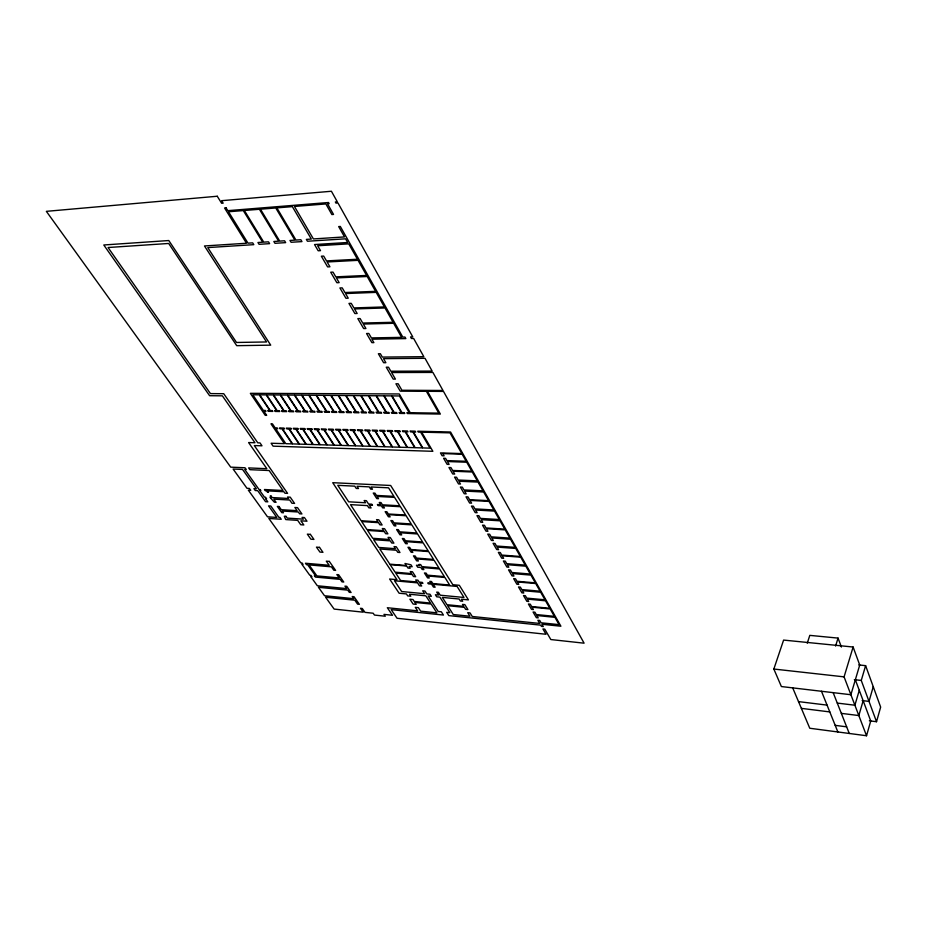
<?xml version="1.0" encoding="UTF-8"?>
<svg xmlns="http://www.w3.org/2000/svg" width="927" height="927" viewBox="0 0 927 927"><rect width="100%" height="100%" fill="white"/><g stroke="black" fill="none" stroke-linecap="round" stroke-linejoin="round"><path stroke-width="1.39" d="M869.352 720.8L876.525 721.716L880.65 707.104L865.621 665.656L858.726 664.926M792.712 687.88L809.769 728.251L866.536 735.748L870.743 720.986L855.343 679.781M873.246 686.698L869.016 701.391L862.168 700.58M863.164 700.696L858.831 715.551L841.334 713.373M859.283 690.314L854.891 705.227L837.29 703.083M876.525 721.716L861.264 680.441L865.621 665.656M866.536 735.748L844.08 676.861L853.118 647.023L783.605 640.082L773.848 669.039L781.38 686.548L850.893 694.729L859.723 665.03L853.118 647.023M835.575 646.049L838.054 638.1L809.804 635.366L807.255 643.211M773.848 669.039L844.08 676.861M854.335 679.665L861.264 680.441M798.518 701.612L827.058 705.111M801.368 708.367L829.792 711.924M835.192 725.354L846.641 726.838M821.484 691.264L837.857 731.959M833.164 692.643L849.259 733.466M838.054 638.1L841.403 647.034M217.254 196.246L46.35 211.344L230.707 467.15L244.995 467.764L246.246 469.514L244.74 469.456L259.05 489.526L260.197 489.583L260.858 490.522L259.711 490.464L264.462 497.115L265.481 497.173L266.582 498.714L265.551 498.645L267.822 501.831L265.574 501.704L257.683 490.661L255.261 490.534L253.928 488.656L256.35 488.784L242.538 469.444L233.106 469.039L246.976 488.297L249.386 488.425L250.73 490.29L248.32 490.151L267.509 516.814L276.802 517.428L268.552 505.875L270.8 506.015L278.853 517.301L279.873 517.37L281.217 519.271L268.83 518.448L300.788 562.84L302.005 562.944L303.025 564.369L301.866 564.265L309.769 575.238L310.916 575.343L311.935 576.756L310.777 576.652L317.347 585.771L346.675 588.599L344.948 586.131L346.733 586.293L351.078 592.492L349.282 592.318L347.764 590.14L318.448 587.301L324.52 595.737L353.743 598.68L352.237 596.524L354.021 596.698L359.363 604.323L357.579 604.149L354.821 600.209L325.609 597.255L334.137 609.085L363.21 612.179L360.476 608.286L362.26 608.471L364.983 612.365L373.187 613.234L374.462 615.064L385.261 616.223L383.998 614.381L392.492 615.285L387.335 607.73L417.613 610.847L415.296 607.347L418.355 607.66L420.673 611.171L436.884 612.84L431.171 604.056L414.902 602.434L416.177 604.369L413.118 604.056L409.908 599.224L412.978 599.526L414.265 601.461L430.534 603.071L425.817 595.818L409.491 594.242L410.777 596.2L407.706 595.899L406.408 593.929L399.108 593.222L389.63 579.016L396.965 579.676L332.723 482.689L390.673 485.481L452.816 584.705L459.34 585.296L468.413 599.885L461.449 599.213L462.712 601.229L460.383 600.997L459.132 599.016L442.33 597.405L446.999 604.705L463.743 606.362L462.503 604.392L464.833 604.624L467.926 609.56L465.609 609.329L464.369 607.359L447.625 605.69L453.268 614.531L469.954 616.246L467.706 612.677L470.035 612.909L472.272 616.49L539.711 623.442L537.869 620.267L539.734 620.453L541.078 622.782L559.085 624.636L554.937 617.336L536.872 615.528L538.228 617.869L536.362 617.683L533.06 612.005L534.925 612.191L536.293 614.543L554.369 616.339L550.163 608.958L532.028 607.197L533.407 609.572L531.53 609.387L528.39 603.987L530.267 604.161L531.646 606.536L549.792 608.286L545.539 600.812L527.336 599.12L528.726 601.507L526.849 601.333L523.465 595.528L525.354 595.702L526.756 598.112L544.96 599.804L540.661 592.249L522.388 590.603L523.801 593.025L521.913 592.851L518.483 586.953L520.371 587.115L521.785 589.56L540.059 591.194L535.713 583.547L517.37 581.959L518.796 584.404L516.895 584.242L513.639 578.645L515.539 578.807L516.976 581.264L535.319 582.851L530.916 575.111L512.504 573.581L513.952 576.061L512.052 575.899L508.517 569.85L510.429 570.001L511.878 572.492L530.29 574.022L525.841 566.188L507.359 564.717L508.819 567.22L506.907 567.069L503.361 560.986L505.285 561.136L506.745 563.662L525.238 565.122L520.731 557.197L502.167 555.783L503.651 558.321L501.727 558.181L498.355 552.376L500.279 552.527L501.762 555.076L520.314 556.478L515.76 548.448L497.127 547.104L498.622 549.676L496.698 549.537L493.071 543.303L495.006 543.442L496.501 546.026L515.134 547.359L510.51 539.247L491.82 537.961L493.326 540.557L491.403 540.429L487.718 534.091L489.653 534.219L491.171 536.837L509.873 538.112L505.192 529.885L486.432 528.68L487.961 531.31L486.015 531.183L482.515 525.169L484.462 525.296L486.003 527.938L504.775 529.143L500.035 520.823L481.206 519.676L482.747 522.341L480.8 522.225L476.953 515.597L478.9 515.713L480.453 518.39L499.305 519.537L494.508 511.101L475.597 510.024L477.162 512.724L475.215 512.619L471.403 506.072L473.361 506.177L474.937 508.888L493.859 509.966L489.004 501.426L470.024 500.418L471.611 503.152L469.641 503.048L466.014 496.814L467.984 496.907L469.572 499.653L488.564 500.661L483.651 492.017L464.589 491.078L466.2 493.848L464.23 493.743L460.337 487.046L462.306 487.138L463.917 489.919L482.99 490.846L478.008 482.098L458.877 481.229L460.499 484.033L458.529 483.94L454.554 477.127L456.536 477.208L458.17 480.024L477.312 480.87L472.272 472.005L453.071 471.229L454.717 474.068L452.735 473.987L448.958 467.509L450.951 467.579L452.608 470.441L471.82 471.206L466.71 462.237L447.428 461.53L449.097 464.404L447.115 464.334L443.593 458.274L445.586 458.344L446.884 460.592L466.177 461.287L462.156 454.23L442.816 453.581L444.126 455.841L442.133 455.771L440.452 452.897L461.797 453.593L450.001 432.851L421.658 432.167L432.874 451.31L273.094 446.165L271.101 443.245L284.392 443.651L270.962 423.813L272.434 423.836L275.145 427.857L277.185 427.903L277.741 428.726L275.701 428.68L285.84 443.697L292.19 443.894L282.063 428.83L280.012 428.784L279.467 427.961L284.033 428.065L284.577 428.888L282.526 428.842L292.642 443.906L299.027 444.103L288.934 428.992L286.872 428.946L286.316 428.123L290.916 428.228L291.46 429.05L289.398 429.004L299.479 444.126L305.898 444.323L295.852 429.155L293.766 429.108L293.222 428.286L297.845 428.39L298.39 429.224L296.304 429.166L306.362 444.334L312.828 444.531L302.805 429.328L300.707 429.271L300.163 428.448L304.821 428.552L305.365 429.386L303.268 429.34L313.291 444.543L319.792 444.751L309.803 429.491L307.706 429.444L307.15 428.61L311.843 428.726L312.387 429.56L310.278 429.502L320.255 444.763L326.814 444.96L316.86 429.664L314.74 429.607L314.195 428.772L318.911 428.888L319.456 429.722L317.324 429.676L327.277 444.983L333.871 445.18L323.952 429.827L321.82 429.78L321.275 428.946L326.026 429.05L326.559 429.896L324.427 429.838L334.346 445.203L340.974 445.4L331.09 430.001L328.946 429.954L328.401 429.108L333.187 429.224L333.72 430.07L331.565 430.012L341.449 445.423L348.123 445.62L338.285 430.174L336.119 430.128L335.586 429.282L340.394 429.398L340.927 430.244L338.761 430.186L348.61 445.644L355.331 445.852L345.516 430.348L343.338 430.29L342.805 429.456L347.648 429.56L348.181 430.406L346.003 430.36L355.806 445.864L362.573 446.072L352.805 430.522L350.615 430.476L350.082 429.618L354.96 429.734L355.481 430.591L353.291 430.534L363.06 446.084L369.873 446.293L360.139 430.696L357.926 430.649L357.405 429.792L362.306 429.908L362.839 430.765L360.626 430.707L370.36 446.316L377.208 446.524L367.521 430.87L365.296 430.823L364.774 429.966L369.711 430.082L370.244 430.939L368.019 430.881L377.706 446.536L384.601 446.756L374.948 431.055L372.724 430.997L372.19 430.14L377.162 430.255L377.695 431.113L375.447 431.067L385.099 446.768L392.051 446.976L382.434 431.229L380.186 431.182L379.664 430.313L384.67 430.441L385.192 431.298L382.932 431.24L392.55 446.999L399.537 447.208L389.966 431.414L387.706 431.356L387.185 430.499L392.225 430.615L392.747 431.484L390.476 431.426L400.035 447.231L407.08 447.44L397.556 431.6L395.273 431.542L394.751 430.673L399.827 430.788L400.348 431.658L398.065 431.611L407.59 447.463L414.67 447.683L405.192 431.773L402.897 431.727L402.376 430.858L407.486 430.974L408.007 431.843L405.702 431.785L415.18 447.695L422.318 447.915L412.874 431.959L410.568 431.901L410.047 431.032L415.203 431.159L415.713 432.028L413.396 431.97L422.828 447.926L430.012 448.158L420.626 432.144L418.297 432.086L417.776 431.217L450.557 431.994L560.916 626.235L541.947 624.265L543.292 626.582L541.426 626.385L540.708 625.146L448.795 615.609L446.698 612.341L449.838 612.666L439.873 597.115L436.71 596.814L435.389 594.752L438.552 595.053L436.675 592.121L438.378 592.283L440.255 595.204L463.987 597.463L457.115 586.455L433.268 584.288L435.157 587.243L433.454 587.092L431.565 584.149L428.39 583.859L427.753 582.874L430.939 583.164L429.78 581.345L431.484 581.507L432.782 583.523L449.665 585.053L444.914 577.475L427.973 576.003L429.271 578.031L427.556 577.88L424.404 572.967L426.13 573.118L427.428 575.157L444.381 576.629L439.56 568.969L422.561 567.544L423.882 569.607L422.156 569.456L420.881 567.463L417.683 567.197L416.408 565.227L419.618 565.493L418.934 564.416L420.649 564.555L421.97 566.629L438.981 568.042L434.114 560.29L417.057 558.923L418.378 561.009L416.652 560.87L413.43 555.841L415.169 555.98L416.501 558.066L433.569 559.421L428.633 551.588L411.518 550.279L412.863 552.388L411.136 552.249L407.95 547.266L409.676 547.405L411.032 549.514L428.158 550.823L423.164 542.886L405.991 541.635L407.359 543.767L405.62 543.639L402.318 538.494L404.056 538.61L405.435 540.754L422.608 541.994L417.567 533.975L400.337 532.782L401.715 534.937L399.966 534.821L396.582 529.537L398.332 529.653L399.711 531.82L416.953 533.002L411.843 524.879L394.554 523.743L395.945 525.933L394.195 525.818L390.823 520.545L392.573 520.65L393.975 522.84L411.275 523.964L406.107 515.748L388.761 514.682L390.163 516.884L388.413 516.779L385.134 511.658L386.895 511.762L388.309 513.987L405.667 515.041L400.441 506.721L383.025 505.725L384.45 507.961L382.689 507.857L381.368 505.794L378.1 505.609L377.393 504.508L380.673 504.694L379.236 502.457L380.997 502.55L382.434 504.798L399.85 505.794L394.554 497.37L377.092 496.443L378.54 498.703L376.768 498.599L373.222 493.06L374.983 493.152L376.443 495.424L393.917 496.351L388.564 487.822L371.032 486.965L372.492 489.247L370.719 489.155L369.259 486.872L357.046 486.269L358.517 488.552L356.246 488.436L354.763 486.165L337.764 485.319L348.645 501.808L365.551 502.77L364.102 500.534L366.374 500.661L368.54 504.01L371.797 504.195L372.503 505.285L369.247 505.099L371.113 507.961L368.853 507.834L367.405 505.621L350.522 504.636L361.136 520.719L377.926 521.808L376.513 519.63L378.772 519.78L382.144 524.983L379.896 524.833L378.483 522.666L361.704 521.577L366.953 529.537L383.697 530.684L382.295 528.529L384.543 528.68L387.903 533.871L385.655 533.709L384.265 531.565L367.532 530.418L372.735 538.286L389.41 539.491L388.031 537.37L390.267 537.521L393.917 543.152L391.692 542.99L390.313 540.881L373.639 539.665L378.772 547.428L395.4 548.703L394.033 546.606L396.258 546.768L399.989 552.515L397.764 552.341L396.408 550.256L379.792 548.981L389.803 564.149L406.327 565.528L404.995 563.477L410.939 564.775L412.214 566.745L409.039 566.478L410.197 568.263L407.984 568.077L406.652 566.026L390.14 564.647L395.099 572.168L411.565 573.593L410.255 571.565L412.457 571.75L415.678 576.721L413.477 576.524L412.156 574.508L395.702 573.071L400.603 580.499L417.023 581.982L415.713 579.978L417.915 580.175L419.166 582.098L422.33 582.388L422.955 583.361L419.804 583.083L421.704 586.003L419.456 585.806L417.544 582.863L394.508 580.777L401.658 591.53L424.601 593.72L422.712 590.812L424.948 591.02L426.837 593.929L429.977 594.23L431.31 596.293L428.17 595.991L438.204 611.472L441.333 611.797L443.43 615.053L391.182 609.63L397.069 618.274L546.015 634.265L542.921 628.946L544.775 629.143L550.823 639.549L584.103 643.187L443.5 391.414L427.451 391.321L440.371 414.068L407.382 413.546L406.86 412.654L409.201 412.689L399.386 395.956L392.063 395.899L401.924 412.573L404.253 412.608L404.786 413.5L399.607 413.419L399.073 412.527L401.403 412.561L391.542 395.887L384.276 395.829L394.184 412.457L396.501 412.492L397.023 413.384L391.878 413.303L391.356 412.411L393.662 412.445L383.755 395.829L376.536 395.771L386.489 412.341L388.784 412.376L389.317 413.257L384.218 413.175L383.685 412.295L385.98 412.33L376.026 395.771L368.853 395.713L378.853 412.214L381.136 412.248L381.669 413.141L376.594 413.06L376.061 412.179L378.343 412.214L368.343 395.702L361.229 395.644L371.263 412.098L373.535 412.133L374.068 413.013L369.027 412.932L368.494 412.063L370.754 412.098L360.719 395.644L353.65 395.586L363.72 411.982L365.98 412.017L366.524 412.897L361.518 412.816L360.974 411.947L363.222 411.982L353.141 395.586L346.119 395.528L356.246 411.866L358.482 411.901L359.027 412.782L354.056 412.7L353.511 411.831L355.748 411.866L345.62 395.516L338.645 395.47L348.807 411.75L351.032 411.785L351.576 412.666L346.64 412.585L346.095 411.715L348.309 411.75L338.158 395.458L331.229 395.412L341.426 411.646L343.639 411.681L344.184 412.55L339.27 412.469L338.726 411.6L340.939 411.634L330.73 395.4L323.859 395.342L334.091 411.53L336.281 411.565L336.837 412.422L331.959 412.353L331.414 411.484L333.604 411.518L323.361 395.342L316.536 395.284L326.802 411.414L328.981 411.449L329.537 412.318L324.693 412.237L324.149 411.379L326.327 411.403L316.049 395.284L309.259 395.226L319.572 411.298L321.739 411.333L322.283 412.202L317.486 412.121L316.93 411.264L319.085 411.298L308.772 395.226L302.04 395.169L312.387 411.194L314.531 411.229L315.087 412.086L310.313 412.005L309.757 411.148L311.901 411.182L301.553 395.169L294.856 395.111L305.238 411.078L307.382 411.113L307.938 411.97L303.187 411.901L302.631 411.043L304.763 411.078L294.38 395.111L287.729 395.053L298.146 410.974L300.267 411.009L300.823 411.855L296.119 411.785L295.562 410.939L297.683 410.962L287.254 395.053L280.649 395.006L291.101 410.87L293.21 410.893L293.766 411.75L289.085 411.669L288.529 410.823L290.638 410.858L280.186 394.995L273.616 394.948L284.102 410.754L286.2 410.788L286.756 411.634L282.109 411.565L281.541 410.719L283.639 410.754L273.152 394.937L266.628 394.89L277.15 410.649L279.224 410.684L279.792 411.53L275.168 411.449L274.612 410.615L276.686 410.638L266.165 394.89L259.687 394.832L270.244 410.545L272.306 410.58L272.874 411.414L268.285 411.345L267.718 410.51L269.78 410.534L259.236 394.832L252.793 394.775L263.372 410.441L265.435 410.464L265.991 411.31L263.94 411.275L266.698 415.354L265.226 415.331L250.348 393.326L399.259 393.963L410.244 412.7L438.795 413.141L426.374 391.321L400.244 391.159L395.922 383.766L398.158 383.766L401.936 390.255L442.979 390.476L432.897 372.434L391.6 372.538L395.435 379.108L393.199 379.108L386.246 367.208L388.494 367.196L390.835 371.217L432.156 371.09L425.006 358.297L383.511 358.656L385.875 362.712L383.627 362.735L378.355 353.732L380.348 353.708L382.318 357.08L423.824 356.686L413.651 338.471L411.414 338.506L410.545 336.941L412.77 336.895L337.961 202.967L335.991 203.129L335.331 201.97L337.312 201.808L331.414 191.252L221.611 200.684L223.164 203.175L221.646 203.303L217.254 196.246M226.072 207.857L224.554 207.984L246.489 243.245L204.473 245.956L266.536 341.959L236.512 342.469L168.795 240.533L103.778 244.983L209.618 395.713L222.364 395.829L254.96 442.747L248.587 442.55L266.849 468.703L248.621 467.915L249.873 469.676L269.108 470.522L283.048 490.499L264.473 489.514L265.365 490.765L266.524 490.823L267.555 492.295L268.471 492.341L267.428 490.87L283.929 491.75L284.96 493.234L287.59 493.373L254.311 445.563L262.005 445.806L259.989 442.897L257.776 442.828L223.743 393.708L210.452 393.604L108.065 247.521L168.691 243.465L236.721 345.678L270.719 345.157L207.775 247.59L253.813 244.658L252.689 242.851L247.996 243.152L228.494 211.762L243.303 210.58L262.677 242.202L257.938 242.503L259.05 244.322L269.618 243.65L268.506 241.831L263.743 242.132L244.369 210.487L259.409 209.282L278.645 241.171L273.836 241.483L274.948 243.314L285.667 242.631L284.566 240.788L279.722 241.101L260.487 209.201L275.759 207.972L294.867 240.128L289.977 240.441L291.078 242.283L301.97 241.599L300.869 239.734L295.956 240.058L276.86 207.88L292.364 206.64L311.321 239.062L306.362 239.386L307.451 241.24L345.597 238.818L347.671 242.492L314.531 244.543L318.181 250.788L320.522 250.661L317.66 245.759L348.749 243.859L357.44 259.236L326.501 260.904L323.674 256.072L321.345 256.2L327.602 266.906L329.931 266.791L327.127 261.982L358.054 260.325L366.594 275.423L335.806 276.86L333.025 272.109L330.707 272.214L336.86 282.735L339.166 282.642L336.42 277.915L367.196 276.501L375.586 291.333L344.937 292.526L342.214 287.857L339.908 287.949L345.945 298.285L348.251 298.204L345.539 293.558L376.177 292.376L384.404 306.941L353.917 307.915L351.24 303.326L348.946 303.407L354.879 313.558L357.173 313.488L354.508 308.934L384.995 307.973L393.083 322.283L362.735 323.036L360.105 318.529L357.822 318.598L363.651 328.575L365.933 328.517L363.314 324.044L393.651 323.291L401.6 337.358L371.403 337.903L368.819 333.465L366.547 333.511L371.889 342.666L373.894 342.631L371.889 339.201L405.864 338.598L404.983 337.034L402.77 337.08L340.313 226.455L338.668 226.57L344.531 236.918L313.396 238.934L294.45 206.466L325.875 203.94L331.878 214.554L333.535 214.427L327.532 203.813L329.155 203.685L328.506 202.515L227.81 210.661L226.072 207.857M271.124 496.096L270.22 496.049L271.252 497.498L269.989 497.428L274.369 502.214L276.072 502.318L273.813 499.12L289.699 500.035L291.947 503.245L294.577 503.407L290.232 497.162L287.59 497.011L288.621 498.483L272.156 497.556L271.124 496.096M279.039 506.513L277.347 506.409L281.773 512.654L283.465 512.77L282.214 511.009L298.343 512.017L299.583 513.79L301.912 513.94L297.521 507.637L294.89 507.475L297.115 510.661L281.275 509.676L279.039 506.513M285.991 516.339L284.299 516.235L285.69 519.572L297.671 520.36L300.73 524.74L303.801 524.949L300.893 520.8L306.964 521.206L304.415 517.544L302.098 517.393L303.326 519.155L287.231 518.1L285.991 516.339M310.394 534.369L307.347 534.149L310.881 539.19L313.929 539.421L310.394 534.369M319.491 547.359L316.455 547.127L319.931 552.075L322.955 552.318L319.491 547.359M329.317 561.414L326.292 561.159L329.201 565.296L305.458 563.245L306.478 564.67L307.648 564.775L315.528 575.771L314.369 575.667L315.377 577.081L340.209 579.375L341.959 581.855L343.755 582.029L338.645 574.74L336.849 574.578L339.201 577.938L316.895 575.899L309.027 564.891L331.426 566.837L333.813 570.244L335.609 570.395L329.317 561.414"/></g></svg>
